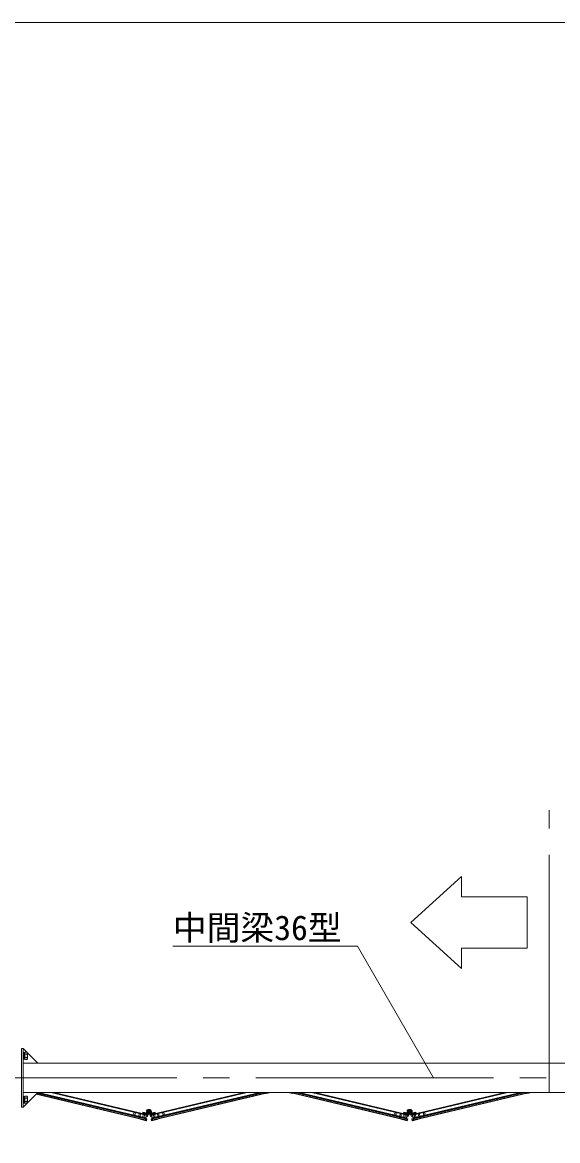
# Model space of a CAD drawing. Units: millimetres, scale not verified. Extents: x -12090 to 12090, y -18325 to 18325.
# Drawn here: x -5397 to -3571, y 14511 to 18325 of the extents above; entities that cross this region are included whole.
import ezdxf
from ezdxf.enums import TextEntityAlignment as Align

# ---------------------------------------------------------------- set-up
doc = ezdxf.new("R2010")
doc.units = ezdxf.units.MM
doc.header["$LTSCALE"] = 90
doc.linetypes.add('CHAIN2', pattern=[12, 9, -1, 1, -1])
doc.linetypes.add('DASHED1', pattern=[1.8, 1.2, -0.6])
for name, color, linetype, lineweight in [('0-6_ﾎﾞﾙﾄ類', 134, 'Continuous', 18), ('0-A_図面枠', 134, 'Continuous', 18), ('1-5_中間梁36', 134, 'Continuous', 18), ('1-6_通芯', 134, 'CHAIN2', 18), ('1-9_標準ﾊﾟﾈﾙ', 134, 'Continuous', 18), ('1-B_文字', 134, 'Continuous', 18)]:
    doc.layers.add(name, color=color, linetype=linetype, lineweight=lineweight)
doc.styles.add('ＭＳ ゴシック', font='')
doc.styles.get('ＭＳ ゴシック').set_extended_font_data('MS Gothic')

msp = doc.modelspace()

# ---------------------------------------------------------------- linework, layer by layer
at = {"layer": '0-6_ﾎﾞﾙﾄ類'}
for p, q in [((-5388.89, 14800.81), (-5391.89, 14800)), ((-5388.89, 14800), (-5391.89, 14799.19)), ((-5381.51, 14806.06), (-5388.89, 14806.06)), ((-5381.51, 14793.94), (-5388.89, 14793.94)), ((-5379.89, 14789.5), (-5381.51, 14787.87)), ((-5388.89, 14650.8), (-5391.89, 14650)), ((-5388.89, 14650), (-5391.89, 14649.19)), ((-5381.51, 14656.06), (-5388.89, 14656.06)), ((-5381.51, 14643.94), (-5388.89, 14643.94)), ((-5379.89, 14639.5), (-5381.51, 14637.88)), ((-4962.3, 14613.78), (-4959.42, 14608.77)), ((-4072.3, 14613.78), (-4069.42, 14608.77)), ((-4968.08, 14603.78), (-4970.97, 14608.77)), ((-4962.3, 14603.78), (-4968.08, 14603.78)), ((-4959.42, 14608.77), (-4962.3, 14603.78)), ((-4078.08, 14603.78), (-4080.97, 14608.77)), ((-4072.3, 14603.78), (-4078.08, 14603.78)), ((-4069.42, 14608.77), (-4072.3, 14603.78))]:
    msp.add_line(p, q, dxfattribs=at)
for points in [[(-5391.89, 14811), (-5391.89, 14789), (-5394.19, 14789), (-5394.19, 14811)], [(-5391.89, 14811.35), (-5391.89, 14788.65), (-5388.89, 14788.65), (-5388.89, 14811.35)], [(-5391.89, 14661), (-5391.89, 14639), (-5394.19, 14639), (-5394.19, 14661)], [(-5391.89, 14661.35), (-5391.89, 14638.65), (-5388.89, 14638.65), (-5388.89, 14661.35)]]:
    msp.add_lwpolyline(points, close=True, dxfattribs=at)
for points in [[(-5381.51, 14812.13), (-5388.89, 14812.13), (-5388.89, 14787.87), (-5381.51, 14787.87)], [(-5379.89, 14789.5), (-5379.89, 14810.5), (-5381.51, 14812.13)], [(-5381.51, 14662.12), (-5388.89, 14662.12), (-5388.89, 14637.88), (-5381.51, 14637.88)], [(-5379.89, 14639.5), (-5379.89, 14660.5), (-5381.51, 14662.12)], [(-4970.97, 14608.77), (-4968.08, 14613.78), (-4962.3, 14613.78)], [(-4080.97, 14608.77), (-4078.08, 14613.78), (-4072.3, 14613.78)]]:
    msp.add_lwpolyline(points, dxfattribs=at)
for centre, radius in [((-4965.19, 14608.77), 4.9), ((-4965.19, 14608.77), 3), ((-4965.19, 14608.77), 2.46), ((-4075.19, 14608.77), 4.9), ((-4075.19, 14608.77), 3), ((-4075.19, 14608.77), 2.46)]:
    msp.add_circle(centre, radius, dxfattribs=at)
for centre, radius, start, end in [((-5384.55, 14809.1), 4.28, 315, 45), ((-5392.02, 14800), 12.12, 330, 30), ((-5384.55, 14790.91), 4.28, 315, 45), ((-5384.55, 14659.09), 4.28, 315, 45), ((-5392.02, 14650), 12.12, 330, 30), ((-5384.55, 14640.9), 4.28, 315, 45)]:
    msp.add_arc(centre, radius, start, end, dxfattribs=at)
at = {"layer": '0-A_図面枠'}
msp.add_lwpolyline([(-12090.19, 18325), (12059.81, 18325), (12059.81, 1675), (-12090.19, 1675)], close=True, dxfattribs=at)
at = {"layer": '1-5_中間梁36'}
for points in [[(-5394.19, 14625), (-5394.19, 14825), (-5400.19, 14825), (-5400.19, 14625)], [(-5394.19, 14775), (-5344.19, 14775), (-5394.19, 14825)], [(-5394.19, 14675), (-1806.19, 14675), (-1806.19, 14775), (-5394.19, 14775)], [(-5394.19, 14675), (-5344.19, 14675), (-5394.19, 14625)]]:
    msp.add_lwpolyline(points, close=True, dxfattribs=at)
at = {"layer": '1-6_通芯'}
for p, q in [((-3600.19, 14675), (-3600.19, 15637.89)), ((-10000.2, 14725), (4240.81, 14725))]:
    msp.add_line(p, q, dxfattribs=at)
at = {"layer": '1-9_標準ﾊﾟﾈﾙ'}
for p, q in [((-5349.11, 14670.08), (-4978.1, 14581.96)), ((-5342.99, 14675), (-4976.67, 14587.99)), ((-5300.15, 14675), (-4974.38, 14597.62)), ((-4630.24, 14675), (-4956.01, 14597.62)), ((-4587.4, 14675), (-4953.73, 14587.99)), ((-4560.56, 14675), (-4952.29, 14581.96)), ((-4583.73, 14674.64), (-4583.38, 14673.18)), ((-4580.46, 14673.87), (-4583.38, 14673.18)), ((-4555.37, 14675), (-4567.46, 14672.13)), ((-4548.88, 14675), (-4565.65, 14671.02)), ((-4491.5, 14675), (-4474.74, 14671.02)), ((-4485.02, 14675), (-4472.93, 14672.13)), ((-4479.82, 14675), (-4088.1, 14581.96)), ((-4459.92, 14673.87), (-4457.01, 14673.18)), ((-4456.66, 14674.64), (-4457.01, 14673.18)), ((-4452.99, 14675), (-4086.67, 14587.99)), ((-4410.15, 14675), (-4084.38, 14597.62)), ((-3740.24, 14675), (-4066.01, 14597.62)), ((-3697.4, 14675), (-4063.73, 14587.99)), ((-3670.57, 14675), (-4062.28, 14581.96)), ((-3693.73, 14674.64), (-3693.38, 14673.18)), ((-3690.47, 14673.87), (-3693.38, 14673.18)), ((-3665.38, 14675), (-3677.46, 14672.13)), ((-3658.88, 14675), (-3675.65, 14671.02)), ((-4972.15, 14615.58), (-4973.88, 14613.12)), ((-4973.75, 14612.43), (-4973.08, 14611.95)), ((-4970.75, 14615.21), (-4971.46, 14615.7)), ((-4082.15, 14615.58), (-4083.88, 14613.12)), ((-4083.75, 14612.43), (-4083.07, 14611.95)), ((-4080.75, 14615.21), (-4081.45, 14615.7)), ((-5006.13, 14593.76), (-5006.47, 14592.3)), ((-5003.56, 14591.6), (-5006.47, 14592.3)), ((-4976.95, 14586.82), (-5006.13, 14593.76)), ((-4998.42, 14604.57), (-4998.19, 14605.54)), ((-4974.1, 14598.79), (-4998.42, 14604.57)), ((-4997.59, 14605.91), (-4969.38, 14599.22)), ((-4993.83, 14589.3), (-4994.2, 14589.9)), ((-4977.29, 14585.36), (-4993.83, 14589.3)), ((-4978.38, 14580.79), (-4992.72, 14584.2)), ((-4974.35, 14578.29), (-4991.62, 14582.39)), ((-4977.29, 14585.36), (-4978.38, 14580.79)), ((-4974.1, 14598.79), (-4976.95, 14586.82)), ((-4972.29, 14584.74), (-4973.74, 14578.67)), ((-4973.7, 14608.77), (-4973.7, 14604.34)), ((-4973.27, 14584.98), (-4972.29, 14584.74)), ((-4971.42, 14592.76), (-4970.45, 14592.53)), ((-4969.01, 14598.61), (-4970.45, 14592.53)), ((-4961.39, 14598.61), (-4959.94, 14592.53)), ((-4932.8, 14605.91), (-4961.02, 14599.22)), ((-4958.96, 14592.76), (-4959.94, 14592.53)), ((-4957.12, 14584.98), (-4958.09, 14584.74)), ((-4958.09, 14584.74), (-4956.64, 14578.67)), ((-4956.7, 14608.77), (-4956.7, 14604.34)), ((-4956.29, 14598.79), (-4931.96, 14604.57)), ((-4956.29, 14598.79), (-4953.45, 14586.82)), ((-4956.05, 14578.29), (-4938.78, 14582.39)), ((-4954.98, 14604.76), (-4954.52, 14602.81)), ((-4953.45, 14586.82), (-4924.26, 14593.76)), ((-4953.1, 14585.36), (-4936.55, 14589.3)), ((-4953.1, 14585.36), (-4952.02, 14580.79)), ((-4952.02, 14580.79), (-4937.66, 14584.2)), ((-4936.55, 14589.3), (-4936.18, 14589.9)), ((-4931.96, 14604.57), (-4932.2, 14605.54)), ((-4926.82, 14591.6), (-4923.91, 14592.3)), ((-4924.26, 14593.76), (-4923.91, 14592.3)), ((-4116.13, 14593.76), (-4116.47, 14592.3)), ((-4113.56, 14591.6), (-4116.47, 14592.3)), ((-4086.94, 14586.82), (-4116.13, 14593.76)), ((-4108.42, 14604.57), (-4108.19, 14605.54)), ((-4084.1, 14598.79), (-4108.42, 14604.57)), ((-4107.59, 14605.91), (-4079.38, 14599.22)), ((-4103.83, 14589.3), (-4104.2, 14589.9)), ((-4087.29, 14585.36), (-4103.83, 14589.3)), ((-4088.38, 14580.79), (-4102.72, 14584.2)), ((-4084.34, 14578.29), (-4101.62, 14582.39)), ((-4087.29, 14585.36), (-4088.38, 14580.79)), ((-4084.1, 14598.79), (-4086.94, 14586.82)), ((-4082.3, 14584.74), (-4083.74, 14578.67)), ((-4083.7, 14608.77), (-4083.7, 14604.34)), ((-4083.27, 14584.98), (-4082.3, 14584.74)), ((-4081.42, 14592.76), (-4080.45, 14592.53)), ((-4079.01, 14598.61), (-4080.45, 14592.53)), ((-4071.38, 14598.61), (-4069.93, 14592.53)), ((-4042.8, 14605.91), (-4071.01, 14599.22)), ((-4068.96, 14592.76), (-4069.93, 14592.53)), ((-4067.12, 14584.98), (-4068.09, 14584.74)), ((-4068.09, 14584.74), (-4066.65, 14578.67)), ((-4066.69, 14608.77), (-4066.69, 14604.34)), ((-4066.29, 14598.79), (-4041.96, 14604.57)), ((-4066.29, 14598.79), (-4063.45, 14586.82)), ((-4066.05, 14578.29), (-4048.78, 14582.39)), ((-4064.99, 14604.76), (-4064.52, 14602.81)), ((-4063.45, 14586.82), (-4034.26, 14593.76)), ((-4063.09, 14585.36), (-4046.56, 14589.3)), ((-4063.09, 14585.36), (-4062.01, 14580.79)), ((-4062.01, 14580.79), (-4047.66, 14584.2)), ((-4046.56, 14589.3), (-4046.18, 14589.9)), ((-4041.96, 14604.57), (-4042.2, 14605.54)), ((-4036.83, 14591.6), (-4033.91, 14592.3)), ((-4034.26, 14593.76), (-4033.91, 14592.3))]:
    msp.add_line(p, q, dxfattribs=at)
at = {"layer": '1-9_標準ﾊﾟﾈﾙ', "linetype": 'DASHED1'}
for p, q in [((-5000.39, 14592.39), (-5000.62, 14591.42)), ((-4997.55, 14604.36), (-5000.39, 14592.39)), ((-4996.31, 14591.42), (-4996.53, 14590.45)), ((-4993.46, 14603.39), (-4996.31, 14591.42)), ((-4983.93, 14601.12), (-4986.76, 14589.16)), ((-4983.58, 14602.59), (-4983.93, 14601.12)), ((-4979.84, 14600.16), (-4982.68, 14588.19)), ((-4979.49, 14601.62), (-4979.84, 14600.16)), ((-4950.89, 14601.62), (-4950.55, 14600.16)), ((-4950.55, 14600.16), (-4947.7, 14588.19)), ((-4946.81, 14602.59), (-4946.46, 14601.12)), ((-4946.46, 14601.12), (-4943.62, 14589.16)), ((-4936.92, 14603.39), (-4934.08, 14591.42)), ((-4934.08, 14591.42), (-4933.85, 14590.45)), ((-4932.84, 14604.36), (-4929.99, 14592.39)), ((-4929.99, 14592.39), (-4929.77, 14591.42)), ((-4110.39, 14592.39), (-4110.62, 14591.42)), ((-4107.55, 14604.36), (-4110.39, 14592.39)), ((-4106.3, 14591.42), (-4106.54, 14590.45)), ((-4103.46, 14603.39), (-4106.3, 14591.42)), ((-4093.93, 14601.12), (-4096.76, 14589.16)), ((-4093.58, 14602.59), (-4093.93, 14601.12)), ((-4089.84, 14600.16), (-4092.68, 14588.19)), ((-4089.49, 14601.62), (-4089.84, 14600.16)), ((-4060.89, 14601.62), (-4060.55, 14600.16)), ((-4060.55, 14600.16), (-4057.7, 14588.19)), ((-4056.8, 14602.59), (-4056.46, 14601.12)), ((-4056.46, 14601.12), (-4053.62, 14589.16)), ((-4046.92, 14603.39), (-4044.09, 14591.42)), ((-4044.09, 14591.42), (-4043.85, 14590.45)), ((-4042.84, 14604.36), (-4040, 14592.39)), ((-4040, 14592.39), (-4039.77, 14591.42))]:
    msp.add_line(p, q, dxfattribs=at)
at = {"layer": '1-9_標準ﾊﾟﾈﾙ'}
for points in [[(-5350.11, 14669.08), (-4978.38, 14580.79), (-4973.82, 14599.96), (-5289.77, 14675)], [(-5349.11, 14670.08), (-4978.1, 14581.96), (-4977.4, 14584.88), (-5346.62, 14672.57)], [(-5344.96, 14674.23), (-4976.95, 14586.82), (-4974.1, 14598.79), (-5294.96, 14675)], [(-4555.37, 14675), (-4952.02, 14580.79), (-4956.56, 14599.96), (-4640.62, 14675)], [(-4582.21, 14675), (-4953.45, 14586.82), (-4956.29, 14598.79), (-4635.43, 14675)], [(-4560.56, 14675), (-4952.29, 14581.96), (-4952.98, 14584.88), (-4573.55, 14675)], [(-4580.46, 14673.87), (-4580.09, 14674.47), (-4577.88, 14675)], [(-4485.02, 14675), (-4088.38, 14580.79), (-4083.82, 14599.96), (-4399.77, 14675)], [(-4479.82, 14675), (-4088.1, 14581.96), (-4087.4, 14584.88), (-4466.84, 14675)], [(-4459.92, 14673.87), (-4460.29, 14674.47), (-4462.52, 14675)], [(-4458.19, 14675), (-4086.94, 14586.82), (-4084.1, 14598.79), (-4404.96, 14675)], [(-3665.38, 14675), (-4062.01, 14580.79), (-4066.56, 14599.96), (-3750.62, 14675)], [(-3692.21, 14675), (-4063.45, 14586.82), (-4066.29, 14598.79), (-3745.43, 14675)], [(-3670.57, 14675), (-4062.28, 14581.96), (-4062.99, 14584.88), (-3683.55, 14675)], [(-3690.47, 14673.87), (-3690.09, 14674.47), (-3687.88, 14675)], [(-5003.56, 14591.6), (-5002.96, 14591.98), (-4994.2, 14589.9)], [(-4972.23, 14604), (-4986.11, 14607.3), (-4986.57, 14605.35), (-4969.02, 14601.19)], [(-4973.27, 14584.98), (-4974.48, 14579.86), (-4977.4, 14580.56), (-4973.13, 14598.56), (-4970.2, 14597.86), (-4971.42, 14592.76)], [(-4958.16, 14604), (-4944.28, 14607.3), (-4943.82, 14605.35), (-4961.37, 14601.19)], [(-4957.12, 14584.98), (-4955.9, 14579.86), (-4952.99, 14580.56), (-4957.26, 14598.56), (-4960.18, 14597.86), (-4958.96, 14592.76)], [(-4926.82, 14591.6), (-4927.43, 14591.98), (-4936.18, 14589.9)], [(-4113.56, 14591.6), (-4112.95, 14591.98), (-4104.2, 14589.9)], [(-4082.23, 14604), (-4096.11, 14607.3), (-4096.57, 14605.35), (-4079.02, 14601.19)], [(-4083.27, 14584.98), (-4084.48, 14579.86), (-4087.4, 14580.56), (-4083.13, 14598.56), (-4080.2, 14597.86), (-4081.42, 14592.76)], [(-4068.16, 14604), (-4054.28, 14607.3), (-4053.82, 14605.35), (-4071.37, 14601.19)], [(-4067.12, 14584.98), (-4065.9, 14579.86), (-4062.99, 14580.56), (-4067.26, 14598.56), (-4070.18, 14597.86), (-4068.96, 14592.76)], [(-4036.83, 14591.6), (-4037.43, 14591.98), (-4046.18, 14589.9)]]:
    msp.add_lwpolyline(points, dxfattribs=at)
for points in [[(-4971.01, 14601.65), (-4986.57, 14605.35), (-4987.03, 14603.41), (-4971.47, 14599.71)], [(-4943.82, 14605.35), (-4959.39, 14601.65), (-4958.92, 14599.71), (-4943.36, 14603.41)], [(-4081, 14601.65), (-4096.57, 14605.35), (-4097.03, 14603.41), (-4081.46, 14599.71)], [(-4053.82, 14605.35), (-4069.39, 14601.65), (-4068.92, 14599.71), (-4053.36, 14603.41)]]:
    msp.add_lwpolyline(points, close=True, dxfattribs=at)
for centre, radius in [((-4965.19, 14608.77), 8.5), ((-4965.19, 14608.77), 8), ((-4075.19, 14608.77), 8.5), ((-4075.19, 14608.77), 8), ((-5014.44, 14602.05), 3), ((-4915.95, 14602.05), 3), ((-4124.44, 14602.05), 3), ((-4025.95, 14602.05), 3)]:
    msp.add_circle(centre, radius, dxfattribs=at)
for centre, radius, start, end in [((-4577.44, 14682.81), 8.5, 255.288, 293.247), ((-4566, 14672.48), 1.5, 193.36087, 283.36087), ((-4474.39, 14672.48), 1.5, 256.63913, 346.63913), ((-4462.94, 14682.81), 8.5, 246.753, 284.712), ((-3687.44, 14682.81), 8.5, 255.288, 293.247), ((-3676, 14672.48), 1.5, 193.36087, 283.36087), ((-4973.46, 14612.83), 0.504, 145, 235), ((-4971.74, 14615.29), 0.504, 55, 145), ((-4083.46, 14612.83), 0.504, 145, 235), ((-4081.74, 14615.29), 0.504, 55, 145), ((-4996.85, 14598.23), 8.5, 228.567, 284.712), ((-4997.71, 14605.42), 0.504, 76.63913, 166.63913), ((-4991.27, 14583.85), 1.5, 166.63913, 256.63913), ((-4982.35, 14598.69), 8.5, 48.567, 104.712), ((-4974.23, 14578.78), 0.504, 256.63913, 346.63913), ((-4969.49, 14598.73), 0.504, 346.63913, 76.63913), ((-4960.9, 14598.73), 0.504, 103.36087, 193.36087), ((-4956.16, 14578.78), 0.504, 193.36087, 283.36087), ((-4948.04, 14598.69), 8.5, 75.288, 131.433), ((-4939.12, 14583.85), 1.5, 283.36087, 13.36087), ((-4933.54, 14598.23), 8.5, 255.288, 311.433), ((-4932.68, 14605.42), 0.504, 13.36087, 103.36087), ((-4106.84, 14598.23), 8.5, 228.567, 284.712), ((-4107.71, 14605.42), 0.504, 76.63913, 166.63913), ((-4101.26, 14583.85), 1.5, 166.63913, 256.63913), ((-4092.35, 14598.69), 8.5, 48.567, 104.712), ((-4084.23, 14578.78), 0.504, 256.63913, 346.63913), ((-4079.49, 14598.73), 0.504, 346.63913, 76.63913), ((-4070.9, 14598.73), 0.504, 103.36087, 193.36087), ((-4066.15, 14578.78), 0.504, 193.36087, 283.36087), ((-4058.04, 14598.69), 8.5, 75.288, 131.433), ((-4049.12, 14583.85), 1.5, 283.36087, 13.36087), ((-4043.54, 14598.23), 8.5, 255.288, 311.433), ((-4042.68, 14605.42), 0.504, 13.36087, 103.36087)]:
    msp.add_arc(centre, radius, start, end, dxfattribs=at)
at = {"layer": '1-B_文字'}
msp.add_line((-4883.64, 15174.18), (-4254.24, 15174.18), dxfattribs=at)
msp.add_lwpolyline([(-4071.99, 15254.76), (-3898.69, 15411.68), (-3898.69, 15342.2), (-3674.72, 15342.2), (-3674.72, 15166.99), (-3898.69, 15166.99), (-3898.69, 15097.51)], close=True, dxfattribs=at)
msp.add_lwpolyline([(-3994.21, 14725), (-4253.54, 15174.18), (-4253.98, 15174.18)], dxfattribs=at)

# ---------------------------------------------------------------- texts
at = {"layer": '1-B_文字', "style": 'ＭＳ ゴシック'}
msp.add_text('中間梁36型', height=84.46, dxfattribs=at).set_placement((-4883.64, 15169.27), align=Align.BOTTOM_LEFT)

doc.saveas('drawing.dxf')
